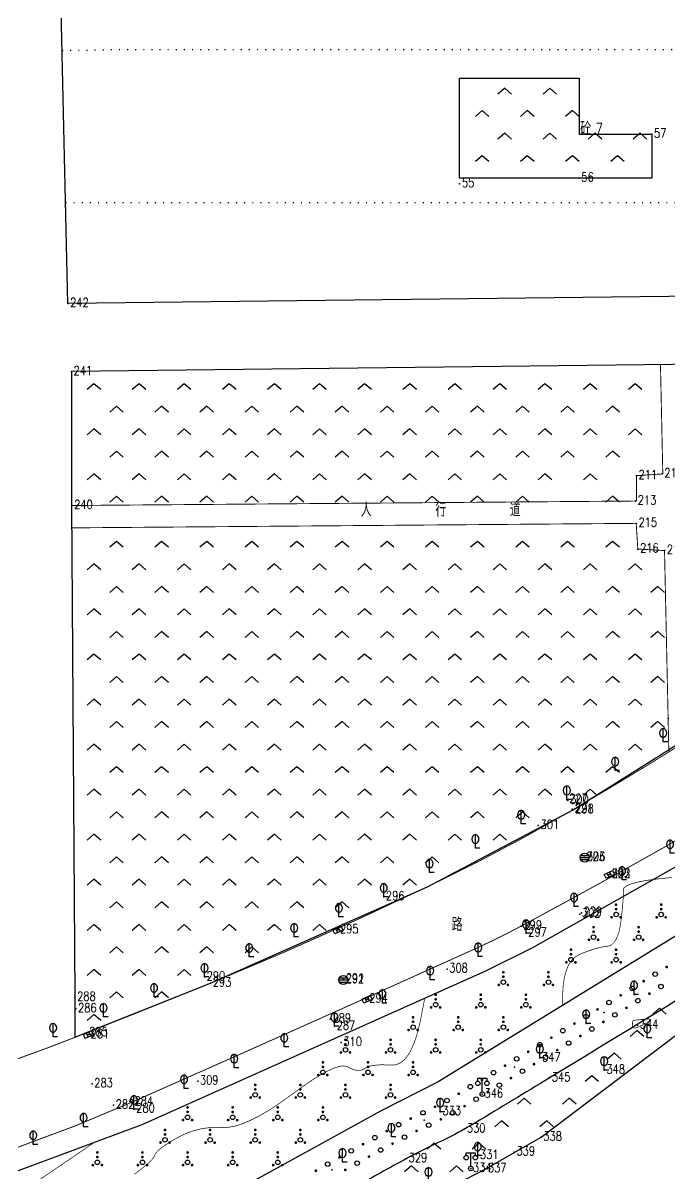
# Model space of a CAD drawing. Extents: x 1196 to 2163, y 619 to 1882.
# Drawn here: x 1747.7 to 1819.4, y 729.5 to 857.1 of the extents above; entities that cross this region are included whole.
import ezdxf
from ezdxf.enums import TextEntityAlignment as Align

# ---------------------------------------------------------------- set-up
doc = ezdxf.new("R2010")
doc.units = 0
doc.header["$LTSCALE"] = 0.5
doc.header["$PDSIZE"] = 0.2
doc.linetypes.add('X4', pattern=[1.6, 0, -1.6])
doc.layers.get('0').update_dxf_attribs({"linetype": 'CONTINUOUS'})
for name, color, linetype in [('COMPONENT', 4, 'CONTINUOUS'), ('DGX', 2, 'CONTINUOUS'), ('DLDW', 11, 'CONTINUOUS'), ('DLSS', 4, 'CONTINUOUS'), ('GXYZ', 2, 'CONTINUOUS'), ('JMD', 6, 'CONTINUOUS'), ('ZBTZ', 3, 'CONTINUOUS'), ('ZDH', 1, 'CONTINUOUS')]:
    doc.layers.add(name, color=color, linetype=linetype)
doc.styles.add('HZ', font='rs.shx', dxfattribs={"width": 0.8, "bigfont": 'hztxt.shx'})
doc.linetypes.add('1161', pattern='A,0,[149,AAA.SHX,S=0.15,R=0,X=0,Y=0],-1.6', length=1.6)

# ---------------------------------------------------------------- blocks, each defined once
blk = doc.blocks.new('gc211')
for p, q in [((0, 0), (-1.5, -1.32)), ((1.5, -1.32), (0, 0))]:
    blk.add_line(p, q)
blk = doc.blocks.new('gc253')
at = {"const_width": 0.3}
blk.add_lwpolyline([(-0.15, 0, 1), (0.15, 0, 1)], format="xyb", close=True, dxfattribs=at)
blk = doc.blocks.new('gc170')
at = {"linetype": 'Continuous'}
blk.add_circle((0, 0), 0.5, dxfattribs=at)
blk = doc.blocks.new('gc143')
for p, q in [((0, 0), (0, 3)), ((1, 0), (0, 0))]:
    blk.add_line(p, q)
for centre, start, end in [((0.225, 2), 102.68038, 257.31962), ((-0.225, 2), 282.68038, 77.31962)]:
    blk.add_arc(centre, 1.025, start, end)
blk = doc.blocks.new('gc097')
for p, q in [((-1, 2.9), (-1, 3.5)), ((-1, 3.5), (1, 3.5)), ((0, 0.5), (0, 3.5)), ((1, 3.5), (1, 2.9))]:
    blk.add_line(p, q)
for centre in [(-1, 2.4), (1, 2.4), (0, 0)]:
    blk.add_circle(centre, 0.5)
blk = doc.blocks.new('gc160')
at = {"const_width": 0.3}
for points in [[(-0.15, 2.2, 1), (0.15, 2.2, 1)], [(-0.15, 1.2, 1), (0.15, 1.2, 1)], [(-1.15, -0.6, 1), (-0.85, -0.6, 1)], [(0.85, -0.6, 1), (1.15, -0.6, 1)]]:
    blk.add_lwpolyline(points, format="xyb", close=True, dxfattribs=at)
blk.add_circle((0, 0), 0.5)
blk = doc.blocks.new('gcbj0103')
for p, q in [((-1, 0), (1, 0)), ((-0.9, 0.43), (0.9, 0.43)), ((-0.88, -0.47), (0.88, -0.47))]:
    blk.add_line(p, q)
blk.add_circle((0, 0), 1)
blk = doc.blocks.new('gc041')
for p, q in [((-1, 0.5), (1, 0.5)), ((-1, -0.5), (-1, 0.5)), ((-0.33, 0.5), (-0.33, -0.5)), ((0.33, 0.5), (0.33, -0.5)), ((1, 0.5), (1, -0.5)), ((1, -0.5), (-1, -0.5))]:
    blk.add_line(p, q)

msp = doc.modelspace()

# ---------------------------------------------------------------- linework, layer by layer
at = {"linetype": 'Continuous'}
for p in [(1815.46, 749.31), (1812.14, 747.29), (1810.16, 746.09), (1802.21, 741.24), (1792.21, 735.34), (1781.96, 729.86)]:
    msp.add_point(p, dxfattribs=at)
at = {"layer": 'DGX', "linetype": 'Continuous', "const_width": 0.075}
for points in [[(1807.54, 748.09), (1807.54, 749.18), (1807.6, 750.2), (1807.72, 751.1), (1807.92, 751.88), (1808.18, 752.53), (1808.51, 753.05), (1808.9, 753.45), (1809.36, 753.72), (1809.85, 753.92), (1810.3, 754.09), (1810.73, 754.24), (1811.14, 754.37), (1811.52, 754.48), (1811.87, 754.56), (1812.2, 754.62), (1812.5, 754.65), (1812.78, 754.72), (1813.03, 754.86), (1813.25, 755.08), (1813.45, 755.38), (1813.63, 755.76), (1813.78, 756.22), (1813.9, 756.76), (1814, 757.37), (1814.07, 758), (1814.14, 758.57), (1814.19, 759.09), (1814.23, 759.56), (1814.26, 759.97), (1814.27, 760.32), (1814.27, 760.62), (1814.26, 760.86), (1814.31, 761.07), (1814.5, 761.27), (1814.83, 761.45), (1815.31, 761.62), (1815.92, 761.78), (1816.67, 761.93), (1817.56, 762.06), (1818.6, 762.18), (1819.65, 762.28)], [(1760.1, 729.38), (1760.65, 729.79), (1761.12, 730.16), (1761.52, 730.49), (1761.83, 730.78), (1762.07, 731.04), (1762.24, 731.26), (1762.32, 731.44), (1762.4, 731.62), (1762.55, 731.81), (1762.76, 732.03), (1763.04, 732.26), (1763.38, 732.52), (1763.8, 732.79), (1764.28, 733.09), (1764.82, 733.4), (1765.41, 733.7), (1766, 733.96), (1766.6, 734.17), (1767.22, 734.34), (1767.84, 734.46), (1768.48, 734.53), (1769.12, 734.56), (1769.77, 734.54), (1770.47, 734.56), (1771.24, 734.7), (1772.09, 734.97), (1773.02, 735.37), (1774.02, 735.88), (1775.1, 736.52), (1776.25, 737.29), (1777.48, 738.17), (1778.68, 739.05), (1779.76, 739.79), (1780.73, 740.39), (1781.57, 740.85), (1782.29, 741.17), (1782.89, 741.34), (1783.36, 741.38), (1783.72, 741.27), (1784, 741.12), (1784.28, 741), (1784.54, 740.92), (1784.78, 740.88), (1785.01, 740.88), (1785.23, 740.91), (1785.43, 740.99), (1785.62, 741.1), (1785.82, 741.22), (1786.07, 741.32), (1786.36, 741.4), (1786.71, 741.45), (1787.09, 741.49), (1787.52, 741.5), (1788, 741.49), (1788.53, 741.46), (1789.06, 741.5), (1789.55, 741.71), (1790.01, 742.07), (1790.43, 742.6), (1790.82, 743.3), (1791.17, 744.15), (1791.49, 745.17), (1791.77, 746.35), (1792, 747.54), (1792.2, 748.58), (1792.25, 748.9)], [(1746.54, 726.73), (1747.76, 727.54), (1749.16, 728.48), (1750.75, 729.56), (1752.34, 730.64), (1753.75, 731.6), (1754.96, 732.43), (1755.7, 732.93)]]:
    msp.add_lwpolyline(points, dxfattribs=at)
at = {"layer": 'DGX', "linetype": 'Continuous', "const_width": 0.075, "flags": 128}
msp.add_lwpolyline([(1816.72, 746.56), (1816.98, 746.57), (1817.16, 746.57), (1817.27, 746.54), (1817.31, 746.49), (1817.27, 746.41), (1817.16, 746.32), (1816.98, 746.2), (1816.72, 746.07), (1816.44, 745.93), (1816.2, 745.82), (1815.99, 745.72), (1815.81, 745.65), (1815.67, 745.6), (1815.55, 745.58), (1815.47, 745.57), (1815.42, 745.59), (1815.4, 745.62), (1815.37, 745.66), (1815.35, 745.7), (1815.33, 745.75), (1815.31, 745.81), (1815.3, 745.87), (1815.29, 745.95), (1815.29, 746.02), (1815.29, 746.1), (1815.29, 746.17), (1815.3, 746.23), (1815.32, 746.28), (1815.33, 746.33), (1815.35, 746.36), (1815.38, 746.39), (1815.41, 746.41), (1815.46, 746.42), (1815.54, 746.44), (1815.66, 746.46), (1815.81, 746.47), (1815.99, 746.49), (1816.2, 746.51), (1816.44, 746.54)], close=True, dxfattribs=at)
at = {"layer": 'DLSS', "linetype": 'Continuous', "const_width": 0.1}
msp.add_lwpolyline([(1706.59, 721.05, 0.017307), (1740.62, 730.2, 0.029753), (1759.84, 737.37, 0.002264), (1797.93, 754.41, 0.016867), (1802.95, 756.89, 0.005613), (1818.87, 765.67, 0.016551), (1824.13, 768.88, 0.004146), (1824.78, 769.32, 0.000071), (1862.92, 795.31, 0.002848), (1919.74, 834.52, 0.002246), (1991.3, 884.98)], format="xyb", dxfattribs=at)
at = {"layer": 'DLSS', "linetype": 'Continuous', "flags": 128}
msp.add_lwpolyline([(1723.58, 734.72, 0.1, 0.1, 0.010533), (1741.97, 740.38, 0.1, 0.1, 0.014817), (1754.81, 745.06, 0.1, 0.1, 0.00044), (1766.46, 749.71, 0.1, 0.1, 0.002489), (1768.51, 750.54, 0.1, 0.1, 0.014074), (1792.58, 761.26, 0.1, 0.1, 0.020321), (1808.7, 769.81, 0.1, 0.1, 0.008273), (1821.42, 777.52, 0.1, 0.1, 0.007654), (1834.9, 786.29, 0.1, 0.1, 0.002059), (1845.26, 793.32, 0.1, 0.1, 0.001573), (1858.76, 802.62, 0.1, 0.1, 0.006646), (1865.26, 807.26, 0.1, 0.1, 0.005572), (1872.88, 812.99, 0.1, 0.1, 0.063061), (1873.91, 814.01, 0.1, 0.1, 0.018351), (1876.85, 818.06, 0.1, 0.1, 0)], format="xyseb", dxfattribs=at)
at = {"layer": 'DLSS', "linetype": 'Continuous', "const_width": 0.1, "flags": 128}
for points, elevation in [([(1818.39, 819.19), (1818.65, 807.07)], 15.38), ([(1818.68, 807.07), (1815.72, 806.87), (1815.72, 804.06)], 15.47), ([(1815.7, 801.58), (1815.88, 798.73), (1818.84, 798.56)], 15.38), ([(1818.84, 798.56), (1819.32, 776.2)], 15.38)]:
    msp.add_lwpolyline(points, dxfattribs=dict(at, elevation=elevation))
for points in [[(1815.72, 804.06), (1753.15, 803.56)], [(1815.74, 801.58), (1753.11, 801.08)], [(1712.61, 685.29), (1799.02, 729.95), (1805.16, 733.47), (1828.1, 750.84), (1854.79, 767.91), (1872.96, 775.75)]]:
    msp.add_lwpolyline(points, dxfattribs=at)
at = {"layer": 'JMD', "linetype": 'Continuous', "flags": 128}
msp.add_lwpolyline([(1869.2, 864.84), (1870.04, 827.35), (1752.7, 825.97), (1751.86, 863.46)], close=True, dxfattribs=at)
at = {"layer": 'JMD', "linetype": 'X4', "flags": 128}
for points in [[(1752.07, 854.06), (1758.54, 854.16), (1869.44, 854.16)], [(1752.45, 837.17), (1869.82, 837.17)]]:
    msp.add_lwpolyline(points, dxfattribs=at)
at = {"layer": 'ZBTZ', "linetype": '1161', "flags": 128}
msp.add_lwpolyline([(2121.82, 1026.51), (2151.19, 995.67), (2151.42, 993.36), (2151.53, 990.43), (2151.53, 989.01), (2151.38, 988.34), (2151, 986.93), (2150.02, 985.07), (2148.29, 982.5), (2146.19, 980.09), (2145.7, 979.78), (2096.33, 944.91), (2043.54, 908.4), (1945.97, 839.94), (1866.41, 784.94), (1844, 770.51), (1793.75, 739.61), (1787.35, 736.36), (1781.6, 733.16), (1764.84, 723.95), (1752.6, 717.55), (1721.55, 702.1), (1708.19, 695.67), (1705.97, 707.37), (1715.25, 709.14), (1713.33, 719.29), (1713.39, 719.89), (1741.42, 727.61), (1760.94, 734.89), (1799.05, 751.94), (1804.24, 754.5), (1825.48, 766.53), (1841.91, 776.8), (1864.56, 793.15), (1992.85, 882.76), (2000.01, 888.8), (2003.78, 892.56), (2012.65, 902.66), (2015.54, 906.34), (2020.91, 915), (2025.38, 925.02), (2030.02, 940.68), (2031.48, 947.7), (2032.67, 959.12), (2038.74, 959.05), (2038.79, 969.11), (2032.71, 969.19), (2030.8, 1037.78), (2029.78, 1088.82), (2027.96, 1095.29), (2025.31, 1099.93), (2022.41, 1105.06), (2019.03, 1109.61), (2017.02, 1111.92), (2001.14, 1128.32), (1942.65, 1190.71), (1941.55, 1191.89), (1941.02, 1193.1), (1940.91, 1193.98), (1940.93, 1194.88), (1941.08, 1195.88), (1941.44, 1197.02), (1942.05, 1198.13), (1942.56, 1198.77), (1943.3, 1199.49), (1944.46, 1200.39), (1945.46, 1200.71), (1947.06, 1201.06), (1949.3, 1201.03), (1953.93, 1200.94), (1955.83, 1200.74), (2121.12, 1027.25)], close=True, dxfattribs=at)
at = {"layer": 'ZBTZ', "linetype": 'Continuous', "flags": 128}
msp.add_lwpolyline([(1712.61, 685.29), (1799.02, 729.95), (1805.16, 733.47), (1828.1, 750.84), (1854.79, 767.91), (1872.96, 775.75), (2152.33, 970.64)], dxfattribs=at)
for points in [[(2046.94, 903.45, 0.005433), (1949.47, 835.06, -0.007658), (1880.11, 786.86, -0.00086), (1874.12, 782.84, -0.001175), (1869.72, 779.93, -0.005991), (1847.19, 765.42, -0.003325), (1806.09, 740.04, -0.001199), (1797.98, 735.13, -0.007573), (1796.69, 734.38, -0.018669), (1793.74, 732.86, 0.015755), (1790.23, 731.09, 0.003774), (1784.56, 727.94, -0.003526), (1778.49, 724.56, -0.000878), (1767.7, 718.68, -0.003996), (1765.32, 717.41, -0.000411), (1761.09, 715.2, 0.000304), (1755.38, 712.23, 0.000159), (1752.75, 710.85, -0.000182), (1750.45, 709.65, -0.004776), (1744.63, 706.68, -0.002409)], [(1731.87, 700.42, -0.000032), (1716.23, 692.86, -0.000903)]]:
    msp.add_lwpolyline(points, format="xyb", dxfattribs=at)
at = {"layer": 'ZBTZ', "linetype": 'Continuous', "elevation": 21.2, "flags": 128}
msp.add_lwpolyline([(1817.43, 844.75), (1817.43, 839.88), (1796.13, 839.88), (1796.13, 850.99), (1809.37, 850.99), (1809.37, 844.75), (1817.43, 844.75)], close=True, dxfattribs=at)
at = {"layer": 'ZBTZ', "linetype": 'Continuous', "flags": 128}
msp.add_lwpolyline([(1876.85, 818.06), (1875.81, 818.91), (1873.73, 819.84), (1753.09, 818.42), (1753.09, 803.56), (1753.48, 748.99), (1753.48, 744.58), (1768.51, 750.54), (1792.58, 761.26), (1808.7, 769.81), (1834.9, 786.29), (1872.88, 812.99), (1875.67, 816.07), (1876.85, 818.06)], close=True, dxfattribs=at)
at = {"layer": 'ZDH', "linetype": 'Continuous'}
for p in [(1817.43, 844.75, 21.2), (1809.37, 839.88, 15.66), (1796.13, 839.27, 15.77), (1752.7, 825.97, 16.09), (1753.09, 818.42, 15.9), (1815.72, 806.87, 15.44), (1818.57, 807.06, 15.47), (1815.62, 804.06, 15.42), (1753.15, 803.56, 15.63), (1815.7, 801.58, 15.38), (1815.88, 798.73, 15.39), (1818.84, 798.56, 15.38), (1819.24, 779.91, 14.48), (1808.02, 770.94, 14.34), (1808.12, 770.84, 14.34), (1808.61, 769.86, 14.11), (1808.7, 769.81, 14.13), (1804.85, 768.05, 14.07), (1809.92, 764.49, 14.15), (1809.98, 764.5, 14.16), (1812.72, 762.61, 14.1), (1812.74, 762.6, 14.08), (1787.71, 760.13, 14.06), (1809.44, 758.23, 14.23), (1809.62, 758.38, 14.25), (1802.95, 756.89, 13.97), (1782.62, 756.46, 13.79), (1803.49, 756.1, 14.25), (1794.73, 752.13, 14.06), (1767.84, 751.25, 13.84), (1768.51, 750.54, 13.57), (1783.24, 750.92, 13.81), (1783.26, 751, 13.81), (1753.48, 748.99, 13.68), (1785.86, 748.77, 13.78), (1753.58, 747.7, 13.42), (1781.79, 746.57, 13.73), (1782.25, 745.77, 13.98), (1815.85, 745.88, 13.46), (1815.85, 745.88, 13.46), (1754.81, 745.06, 13.27), (1754.98, 744.85, 13.28), (1782.99, 743.96, 13.94), (1805.02, 742.26, 14.18), (1805.02, 742.26, 14.18), (1812.15, 740.9, 13.91), (1812.15, 740.9, 13.91), (1755.38, 739.37, 13.29), (1767.09, 739.69, 13.63), (1806.09, 740.04, 13.94), (1806.09, 740.04, 13.94), (1798.64, 738.25, 14.04), (1798.64, 738.25, 14.04), (1757.76, 737.02, 13.3), (1759.84, 737.37, 13.33), (1760.03, 736.59, 13.57), (1793.97, 736.29, 14.15), (1793.97, 736.29, 14.15), (1796.69, 734.38, 14.04), (1796.69, 734.38, 14.04), (1805.16, 733.47, 13.6), (1805.16, 733.47, 13.6), (1798.13, 731.42, 14.1), (1798.13, 731.42, 14.1), (1802.18, 731.82, 13.7), (1802.18, 731.82, 13.7), (1790.23, 731.09, 14.18), (1790.23, 731.09, 14.18), (1797.36, 729.99, 13.94), (1797.36, 729.99, 13.94), (1799.02, 729.95, 13.79), (1799.02, 729.95, 13.79)]:
    msp.add_point(p, dxfattribs=at)

# ---------------------------------------------------------------- block references
at = {"layer": 'COMPONENT', "linetype": 'Continuous', "xscale": 0.5, "yscale": 0.5}
for p in [(1809.98, 764.5, 14.16), (1783.24, 750.92, 13.81)]:
    msp.add_blockref('gcbj0103', p, dxfattribs=at)
at = {"layer": 'DLDW', "linetype": 'Continuous', "xscale": 0.5, "yscale": 0.5}
for p in [(1798.64, 738.25, 14.04), (1797.36, 729.99, 13.94)]:
    msp.add_blockref('gc097', p, dxfattribs=at)
at = {"layer": 'GXYZ', "linetype": 'Continuous', "xscale": 0.5, "yscale": 0.5, "zscale": 0.5}
for p, rotation in [((1812.72, 762.61, 14.1), 26.47904909404618), ((1782.62, 756.46, 13.79), 25.70160030195641), ((1785.86, 748.77, 13.78), 25.02943981771971), ((1754.98, 744.85, 13.28), 25.38191914008712)]:
    msp.add_blockref('gc041', p, dxfattribs=dict(at, rotation=rotation))
at = {"layer": 'ZBTZ', "linetype": 'Continuous', "xscale": 0.5, "yscale": 0.5}
for name, p in [('gc211', (1801.13, 849.88)), ('gc211', (1806.13, 849.88)), ('gc211', (1798.63, 847.38)), ('gc211', (1803.63, 847.38)), ('gc211', (1808.63, 847.38)), ('gc211', (1801.13, 844.88)), ('gc211', (1806.13, 844.88)), ('gc211', (1811.13, 844.88)), ('gc211', (1816.13, 844.88)), ('gc211', (1798.63, 842.38)), ('gc211', (1803.63, 842.38)), ('gc211', (1808.63, 842.38)), ('gc211', (1813.63, 842.38)), ('gc211', (1755.59, 817.08)), ('gc211', (1760.59, 817.08)), ('gc211', (1765.59, 817.08)), ('gc211', (1770.59, 817.08)), ('gc211', (1775.59, 817.08)), ('gc211', (1780.59, 817.08)), ('gc211', (1785.59, 817.08)), ('gc211', (1790.59, 817.08)), ('gc211', (1795.59, 817.08)), ('gc211', (1800.59, 817.08)), ('gc211', (1805.59, 817.08)), ('gc211', (1810.59, 817.08)), ('gc211', (1815.59, 817.08)), ('gc211', (1758.09, 814.58)), ('gc211', (1763.09, 814.58)), ('gc211', (1768.09, 814.58)), ('gc211', (1773.09, 814.58)), ('gc211', (1778.09, 814.58)), ('gc211', (1783.09, 814.58)), ('gc211', (1788.09, 814.58)), ('gc211', (1793.09, 814.58)), ('gc211', (1798.09, 814.58)), ('gc211', (1803.09, 814.58)), ('gc211', (1808.09, 814.58)), ('gc211', (1813.09, 814.58)), ('gc211', (1755.59, 812.08)), ('gc211', (1760.59, 812.08)), ('gc211', (1765.59, 812.08)), ('gc211', (1770.59, 812.08)), ('gc211', (1775.59, 812.08)), ('gc211', (1780.59, 812.08)), ('gc211', (1785.59, 812.08)), ('gc211', (1790.59, 812.08)), ('gc211', (1795.59, 812.08)), ('gc211', (1800.59, 812.08)), ('gc211', (1805.59, 812.08)), ('gc211', (1810.59, 812.08)), ('gc211', (1815.59, 812.08)), ('gc211', (1758.09, 809.58)), ('gc211', (1763.09, 809.58)), ('gc211', (1768.09, 809.58)), ('gc211', (1773.09, 809.58)), ('gc211', (1778.09, 809.58)), ('gc211', (1783.09, 809.58)), ('gc211', (1788.09, 809.58)), ('gc211', (1793.09, 809.58)), ('gc211', (1798.09, 809.58)), ('gc211', (1803.09, 809.58)), ('gc211', (1808.09, 809.58)), ('gc211', (1813.09, 809.58)), ('gc211', (1755.59, 807.08)), ('gc211', (1760.59, 807.08)), ('gc211', (1765.59, 807.08)), ('gc211', (1770.59, 807.08)), ('gc211', (1775.59, 807.08)), ('gc211', (1780.59, 807.08)), ('gc211', (1785.59, 807.08)), ('gc211', (1790.59, 807.08)), ('gc211', (1795.59, 807.08)), ('gc211', (1800.59, 807.08)), ('gc211', (1805.59, 807.08)), ('gc211', (1810.59, 807.08)), ('gc211', (1758.09, 804.58)), ('gc211', (1763.09, 804.58)), ('gc211', (1768.09, 804.58)), ('gc211', (1773.09, 804.58)), ('gc211', (1778.09, 804.58)), ('gc211', (1783.09, 804.58)), ('gc211', (1788.09, 804.58)), ('gc211', (1793.09, 804.58)), ('gc211', (1798.09, 804.58)), ('gc211', (1803.09, 804.58)), ('gc211', (1813.09, 804.58)), ('gc211', (1758.09, 799.58)), ('gc211', (1763.09, 799.58)), ('gc211', (1768.09, 799.58)), ('gc211', (1773.09, 799.58)), ('gc211', (1778.09, 799.58)), ('gc211', (1783.09, 799.58)), ('gc211', (1788.09, 799.58)), ('gc211', (1793.09, 799.58)), ('gc211', (1798.09, 799.58)), ('gc211', (1803.09, 799.58)), ('gc211', (1808.09, 799.58)), ('gc211', (1813.09, 799.58)), ('gc211', (1755.59, 797.08)), ('gc211', (1760.59, 797.08)), ('gc211', (1765.59, 797.08)), ('gc211', (1770.59, 797.08)), ('gc211', (1775.59, 797.08)), ('gc211', (1780.59, 797.08)), ('gc211', (1785.59, 797.08)), ('gc211', (1790.59, 797.08)), ('gc211', (1795.59, 797.08)), ('gc211', (1800.59, 797.08)), ('gc211', (1805.59, 797.08)), ('gc211', (1810.59, 797.08)), ('gc211', (1815.59, 797.08)), ('gc211', (1758.09, 794.58)), ('gc211', (1763.09, 794.58)), ('gc211', (1768.09, 794.58)), ('gc211', (1773.09, 794.58)), ('gc211', (1778.09, 794.58)), ('gc211', (1783.09, 794.58)), ('gc211', (1788.09, 794.58)), ('gc211', (1793.09, 794.58)), ('gc211', (1798.09, 794.58)), ('gc211', (1803.09, 794.58)), ('gc211', (1808.09, 794.58)), ('gc211', (1813.09, 794.58)), ('gc211', (1818.09, 794.58)), ('gc211', (1755.59, 792.08)), ('gc211', (1760.59, 792.08)), ('gc211', (1765.59, 792.08)), ('gc211', (1770.59, 792.08)), ('gc211', (1775.59, 792.08)), ('gc211', (1780.59, 792.08)), ('gc211', (1785.59, 792.08)), ('gc211', (1790.59, 792.08)), ('gc211', (1795.59, 792.08)), ('gc211', (1800.59, 792.08)), ('gc211', (1805.59, 792.08)), ('gc211', (1810.59, 792.08)), ('gc211', (1815.59, 792.08)), ('gc211', (1758.09, 789.58)), ('gc211', (1763.09, 789.58)), ('gc211', (1768.09, 789.58)), ('gc211', (1773.09, 789.58)), ('gc211', (1778.09, 789.58)), ('gc211', (1783.09, 789.58)), ('gc211', (1788.09, 789.58)), ('gc211', (1793.09, 789.58)), ('gc211', (1798.09, 789.58)), ('gc211', (1803.09, 789.58)), ('gc211', (1808.09, 789.58)), ('gc211', (1813.09, 789.58)), ('gc211', (1818.09, 789.58)), ('gc211', (1755.59, 787.08)), ('gc211', (1760.59, 787.08)), ('gc211', (1765.59, 787.08)), ('gc211', (1770.59, 787.08)), ('gc211', (1775.59, 787.08)), ('gc211', (1780.59, 787.08)), ('gc211', (1785.59, 787.08)), ('gc211', (1790.59, 787.08)), ('gc211', (1795.59, 787.08)), ('gc211', (1800.59, 787.08)), ('gc211', (1805.59, 787.08)), ('gc211', (1810.59, 787.08)), ('gc211', (1815.59, 787.08)), ('gc211', (1758.09, 784.58)), ('gc211', (1763.09, 784.58)), ('gc211', (1768.09, 784.58)), ('gc211', (1773.09, 784.58)), ('gc211', (1778.09, 784.58)), ('gc211', (1783.09, 784.58)), ('gc211', (1788.09, 784.58)), ('gc211', (1793.09, 784.58)), ('gc211', (1798.09, 784.58)), ('gc211', (1803.09, 784.58)), ('gc211', (1808.09, 784.58)), ('gc211', (1813.09, 784.58)), ('gc211', (1818.09, 784.58)), ('gc211', (1755.59, 782.08)), ('gc211', (1760.59, 782.08)), ('gc211', (1765.59, 782.08)), ('gc211', (1770.59, 782.08)), ('gc211', (1775.59, 782.08)), ('gc211', (1780.59, 782.08)), ('gc211', (1785.59, 782.08)), ('gc211', (1790.59, 782.08)), ('gc211', (1795.59, 782.08)), ('gc211', (1800.59, 782.08)), ('gc211', (1805.59, 782.08)), ('gc211', (1810.59, 782.08)), ('gc211', (1815.59, 782.08)), ('gc211', (1758.09, 779.58)), ('gc211', (1763.09, 779.58)), ('gc211', (1768.09, 779.58)), ('gc211', (1773.09, 779.58)), ('gc211', (1778.09, 779.58)), ('gc211', (1783.09, 779.58)), ('gc211', (1788.09, 779.58)), ('gc211', (1793.09, 779.58)), ('gc211', (1798.09, 779.58)), ('gc211', (1803.09, 779.58)), ('gc211', (1808.09, 779.58)), ('gc211', (1813.09, 779.58)), ('gc211', (1818.09, 779.58)), ('gc143', (1818.69, 777.33, 14.61)), ('gc211', (1755.59, 777.08)), ('gc211', (1760.59, 777.08)), ('gc211', (1765.59, 777.08)), ('gc211', (1770.59, 777.08)), ('gc211', (1775.59, 777.08)), ('gc211', (1780.59, 777.08)), ('gc211', (1785.59, 777.08)), ('gc211', (1790.59, 777.08)), ('gc211', (1795.59, 777.08)), ('gc211', (1800.59, 777.08)), ('gc211', (1805.59, 777.08)), ('gc211', (1810.59, 777.08)), ('gc211', (1815.59, 777.08)), ('gc211', (1758.09, 774.58)), ('gc211', (1763.09, 774.58)), ('gc211', (1768.09, 774.58)), ('gc211', (1773.09, 774.58)), ('gc211', (1778.09, 774.58)), ('gc211', (1783.09, 774.58)), ('gc211', (1788.09, 774.58)), ('gc211', (1793.09, 774.58)), ('gc211', (1798.09, 774.58)), ('gc211', (1803.09, 774.58)), ('gc211', (1808.09, 774.58)), ('gc211', (1813.09, 774.58)), ('gc143', (1813.36, 774.14, 14.61)), ('gc211', (1755.59, 772.08)), ('gc211', (1760.59, 772.08)), ('gc211', (1765.59, 772.08)), ('gc211', (1770.59, 772.08)), ('gc211', (1775.59, 772.08)), ('gc211', (1780.59, 772.08)), ('gc211', (1785.59, 772.08)), ('gc211', (1790.59, 772.08)), ('gc211', (1795.59, 772.08)), ('gc211', (1800.59, 772.08)), ('gc211', (1805.59, 772.08)), ('gc143', (1808.02, 770.94, 14.34)), ('gc211', (1810.59, 772.08)), ('gc211', (1758.09, 769.58)), ('gc211', (1763.09, 769.58)), ('gc211', (1768.09, 769.58)), ('gc211', (1773.09, 769.58)), ('gc211', (1778.09, 769.58)), ('gc211', (1783.09, 769.58)), ('gc211', (1788.09, 769.58)), ('gc211', (1793.09, 769.58)), ('gc211', (1798.09, 769.58)), ('gc211', (1803.09, 769.58)), ('gc143', (1802.95, 768.24, 14.34)), ('gc211', (1755.59, 767.08)), ('gc211', (1760.59, 767.08)), ('gc211', (1765.59, 767.08)), ('gc211', (1770.59, 767.08)), ('gc211', (1775.59, 767.08)), ('gc211', (1780.59, 767.08)), ('gc211', (1785.59, 767.08)), ('gc211', (1790.59, 767.08)), ('gc211', (1795.59, 767.08)), ('gc143', (1797.87, 765.54, 14.34)), ('gc211', (1800.59, 767.08)), ('gc143', (1819.45, 764.97, 14.25)), ('gc211', (1758.09, 764.58)), ('gc211', (1763.09, 764.58)), ('gc211', (1768.09, 764.58)), ('gc211', (1773.09, 764.58)), ('gc211', (1778.09, 764.58)), ('gc211', (1783.09, 764.58)), ('gc211', (1788.09, 764.58)), ('gc211', (1793.09, 764.58)), ('gc143', (1792.79, 762.83, 14.34)), ('gc143', (1814.13, 762.01, 14.25)), ('gc211', (1755.59, 762.08)), ('gc211', (1760.59, 762.08)), ('gc211', (1765.59, 762.08)), ('gc211', (1770.59, 762.08)), ('gc211', (1775.59, 762.08)), ('gc211', (1780.59, 762.08)), ('gc211', (1785.59, 762.08)), ('gc211', (1790.59, 762.08)), ('gc143', (1787.71, 760.13, 14.06)), ('gc143', (1808.81, 759.06, 14.25)), ('gc211', (1758.09, 759.58)), ('gc211', (1763.09, 759.58)), ('gc211', (1768.09, 759.58)), ('gc211', (1773.09, 759.58)), ('gc211', (1778.09, 759.58)), ('gc211', (1783.09, 759.58)), ('gc143', (1782.75, 757.91, 14.06)), ('gc160', (1813.47, 758.17)), ('gc160', (1818.47, 758.17)), ('gc211', (1755.59, 757.08)), ('gc211', (1760.59, 757.08)), ('gc211', (1765.59, 757.08)), ('gc211', (1770.59, 757.08)), ('gc211', (1775.59, 757.08)), ('gc143', (1777.78, 755.69, 14.06)), ('gc211', (1780.59, 757.08)), ('gc143', (1803.49, 756.1, 14.25)), ('gc160', (1810.97, 755.67)), ('gc160', (1815.97, 755.67)), ('gc211', (1758.09, 754.58)), ('gc211', (1763.09, 754.58)), ('gc211', (1768.09, 754.58)), ('gc211', (1773.09, 754.58)), ('gc143', (1772.81, 753.47, 14.06)), ('gc143', (1798.18, 753.52, 14.25)), ('gc160', (1808.47, 753.17)), ('gc160', (1813.47, 753.17)), ('gc211', (1755.59, 752.08)), ('gc211', (1760.59, 752.08)), ('gc211', (1765.59, 752.08)), ('gc143', (1767.84, 751.25, 13.84)), ('gc143', (1792.87, 750.94, 14.25)), ('gc160', (1800.97, 750.67)), ('gc160', (1805.97, 750.67)), ('gc143', (1762.25, 749.03, 13.84)), ('gc143', (1815.46, 749.31)), ('gc211', (1758.09, 749.58)), ('gc211', (1763.09, 749.58)), ('gc143', (1787.56, 748.35, 14.25)), ('gc160', (1793.47, 748.17)), ('gc160', (1798.47, 748.17)), ('gc160', (1803.47, 748.17)), ('gc143', (1756.66, 746.81, 13.84)), ('gc211', (1818.28, 747.79)), ('gc211', (1755.59, 747.08)), ('gc143', (1782.25, 745.77, 13.98)), ('gc160', (1790.97, 745.67)), ('gc160', (1795.97, 745.67)), ('gc160', (1800.97, 745.67)), ('gc143', (1810.16, 746.09)), ('gc143', (1751.06, 744.6, 13.84)), ('gc211', (1815.78, 745.29)), ('gc143', (1816.93, 744.5, 13.57)), ('gc143', (1776.69, 743.48, 13.98)), ('gc160', (1783.47, 743.17)), ('gc160', (1788.47, 743.17)), ('gc160', (1793.47, 743.17)), ('gc160', (1798.47, 743.17)), ('gc143', (1771.14, 741.18, 13.98)), ('gc143', (1805.02, 742.26, 14.18)), ('gc211', (1813.28, 742.79)), ('gc160', (1780.97, 740.67)), ('gc160', (1785.97, 740.67)), ('gc160', (1790.97, 740.67)), ('gc143', (1812.15, 740.9, 13.91)), ('gc143', (1765.58, 738.88, 13.98)), ('gc211', (1810.78, 740.29)), ('gc160', (1773.47, 738.17)), ('gc160', (1778.47, 738.17)), ('gc160', (1783.47, 738.17)), ('gc160', (1788.47, 738.17)), ('gc143', (1760.03, 736.59, 13.57)), ('gc143', (1793.97, 736.29, 14.15)), ('gc211', (1803.28, 737.79)), ('gc211', (1808.28, 737.79)), ('gc160', (1765.97, 735.67)), ('gc160', (1770.97, 735.67)), ('gc160', (1775.97, 735.67)), ('gc160', (1780.97, 735.67)), ('gc143', (1754.45, 734.63, 13.57)), ('gc211', (1800.78, 735.29)), ('gc211', (1805.78, 735.29)), ('gc143', (1748.87, 732.67, 13.57)), ('gc160', (1763.47, 733.17)), ('gc160', (1768.47, 733.17)), ('gc160', (1773.47, 733.17)), ('gc160', (1778.47, 733.17)), ('gc143', (1788.56, 733.5, 16.22)), ('gc211', (1793.28, 732.79)), ('gc211', (1798.28, 732.79)), ('gc143', (1798.13, 731.42, 14.1)), ('gc160', (1755.97, 730.67)), ('gc160', (1760.97, 730.67)), ('gc160', (1765.97, 730.67)), ('gc160', (1770.97, 730.67)), ('gc160', (1775.97, 730.67)), ('gc143', (1783.15, 730.7, 16.22)), ('gc211', (1790.78, 730.29)), ('gc143', (1792.68, 728.61, 14.1)), ('gc211', (1795.78, 730.29))]:
    msp.add_blockref(name, p, dxfattribs=at)
for name, p, rotation in [('gc170', (1817.8, 751.56, 15.84), 211.5726094100819), ('gc253', (1819.08, 752.35, 15.84), 211.5962968842168), ('gc170', (1815.25, 749.99, 15.84), 211.5252344618121), ('gc253', (1816.53, 750.78, 15.84), 211.548921935947), ('gc170', (1818.45, 750.18, 15.84), 31.56987271451167), ('gc253', (1813.97, 749.21, 15.84), 211.5015469876772), ('gc253', (1817.17, 749.39, 15.84), 31.54619513556212), ('gc253', (1811.41, 747.64, 15.84), 211.4541720394074), ('gc170', (1812.69, 748.42, 15.84), 211.4778595135423), ('gc253', (1814.62, 747.82, 15.84), 31.49883997766305), ('gc170', (1815.89, 748.61, 15.84), 31.52251755661256), ('gc170', (1810.13, 746.86, 15.84), 211.4304845652726), ('gc170', (1813.34, 747.04, 15.84), 31.47516239871349), ('gc170', (1807.57, 745.29, 15.84), 211.3831096170027), ('gc253', (1808.85, 746.08, 15.84), 211.4067970911377), ('gc170', (1810.78, 745.48, 15.84), 31.42780724081437), ('gc253', (1812.06, 746.26, 15.84), 31.45148481976393), ('gc170', (1805.01, 743.73, 15.84), 211.335734668733), ('gc253', (1806.29, 744.51, 15.84), 211.3594221428679), ('gc170', (1808.22, 743.91, 15.84), 31.38045208291526), ('gc253', (1809.5, 744.69, 15.84), 31.40412966186481), ('gc253', (1803.73, 742.95, 15.84), 211.3053750217292), ('gc170', (1805.65, 742.35, 15.84), 31.33309692501619), ('gc253', (1806.94, 743.13, 15.84), 31.35677450396575), ('gc253', (1801.16, 741.4, 15.84), 211.2182168243849), ('gc170', (1802.45, 742.17, 15.84), 211.261795923057), ('gc253', (1804.37, 741.57, 15.84), 31.30054725121449), ('gc170', (1799.88, 740.62, 15.84), 211.1746377257128), ('gc253', (1801.81, 740.02, 15.84), 31.21345601466303), ('gc170', (1803.09, 740.79, 15.84), 31.25700163293874), ('gc170', (1797.31, 739.07, 15.84), 211.0874795283685), ('gc253', (1798.6, 739.84, 15.84), 211.1310586270406), ('gc170', (1800.53, 739.24, 15.84), 31.16991039638728), ('gc170', (1794.73, 737.54, 15.84), 209.0867005350542), ('gc253', (1796.03, 738.29, 15.84), 210.9879693635696), ('gc170', (1797.96, 737.69, 15.84), 31.08281915983582), ('gc253', (1799.24, 738.46, 15.84), 31.12636477811157), ('gc170', (1792.06, 736.18, 15.84), 205.1349348676547), ('gc253', (1793.4, 736.84, 15.84), 206.9750472024902), ('gc170', (1795.37, 736.17, 15.84), 28.94068564782581), ('gc253', (1796.67, 736.91, 15.84), 30.79677203348398), ('gc170', (1789.37, 734.85, 15.84), 207.7359790154428), ('gc253', (1790.71, 735.53, 15.84), 206.4354569415488), ('gc170', (1792.7, 734.81, 15.84), 25.13760102541682), ('gc253', (1794.05, 735.46, 15.84), 26.90487738945324), ('gc170', (1786.73, 733.41, 15.84), 208.9001781638069), ('gc253', (1788.05, 734.14, 15.84), 208.7019805350442), ('gc170', (1790.01, 733.47, 15.84), 27.79972731672158), ('gc253', (1791.35, 734.16, 15.84), 26.4686641710692), ('gc253', (1785.42, 732.69, 15.84), 209.0983757925696), ('gc253', (1788.69, 732.76, 15.84), 28.7148958096717), ('gc253', (1782.81, 731.22, 15.84), 209.4947710500949), ('gc170', (1784.11, 731.95, 15.84), 209.2965734213323), ('gc253', (1786.07, 731.31, 15.84), 29.11268203179851), ('gc170', (1787.38, 732.04, 15.84), 28.91378892073511), ('gc253', (1780.19, 729.75, 15.84), 209.1657071457528), ('gc170', (1781.5, 730.48, 15.84), 209.3415236636693), ('gc253', (1783.45, 729.84, 15.84), 29.50343736537312), ('gc170', (1784.76, 730.58, 15.84), 29.31157514286189)]:
    msp.add_blockref(name, p, dxfattribs=dict(at, rotation=rotation))

# ---------------------------------------------------------------- texts
at = {"layer": 'DLSS', "linetype": 'Continuous', "style": 'HZ', "width": 0.8}
for s, p in [('人', (1785.18, 802.34)), ('行', (1793.44, 802.34)), ('道', (1801.69, 802.34)), ('路', (1795.26, 756.33))]:
    msp.add_text(s, height=1.5, dxfattribs=at).set_placement(p)
at = {"layer": 'JMD', "linetype": 'Continuous', "style": 'HZ', "width": 0.8}
msp.add_text('砼', height=1.5, dxfattribs=at).set_placement((1810.7, 845.4), align=Align.MIDDLE_RIGHT)
msp.add_text('7', height=1.2, dxfattribs=at).set_placement((1811.2, 845.4), align=Align.MIDDLE_LEFT)
at = {"layer": 'ZDH', "linetype": 'Continuous', "style": 'HZ', "width": 0.8}
for s, p in [('57', (1817.68, 844.38, 21.2)), ('55', (1796.38, 838.89, 15.77)), ('56', (1809.62, 839.51, 15.66)), ('242', (1752.95, 825.59, 16.09)), ('241', (1753.34, 818.04, 15.9)), ('211', (1815.97, 806.49, 15.44)), ('210', (1818.82, 806.69, 15.47)), ('240', (1753.4, 803.18, 15.63)), ('213', (1815.87, 803.68, 15.42)), ('215', (1815.95, 801.21, 15.38)), ('216', (1816.13, 798.36, 15.39)), ('217', (1819.09, 798.19, 15.38)), ('227', (1808.27, 770.57, 14.34)), ('300', (1808.37, 770.47, 14.34)), ('221', (1808.86, 769.49, 14.11)), ('298', (1808.95, 769.43, 14.13)), ('301', (1805.1, 767.67, 14.07)), ('223', (1810.17, 764.12, 14.15)), ('306', (1810.23, 764.13, 14.16)), ('303', (1812.97, 762.23, 14.1)), ('222', (1812.99, 762.23, 14.08)), ('296', (1787.96, 759.76, 14.06)), ('302', (1809.69, 757.86, 14.23)), ('229', (1809.87, 758.01, 14.25)), ('295', (1782.87, 756.09, 13.79)), ('299', (1803.2, 756.52, 13.97)), ('297', (1803.74, 755.73, 14.25)), ('290', (1768.09, 750.87, 13.84)), ('291', (1783.51, 750.63, 13.81)), ('308', (1794.98, 751.76, 14.06)), ('293', (1768.76, 750.17, 13.57)), ('292', (1783.49, 750.55, 13.81)), ('288', (1753.73, 748.61, 13.68)), ('294', (1786.11, 748.4, 13.78)), ('286', (1753.83, 747.33, 13.42)), ('289', (1782.04, 746.2, 13.73)), ('344', (1816.1, 745.51, 13.46)), ('344', (1816.1, 745.51, 13.46)), ('285', (1755.06, 744.68, 13.27)), ('281', (1755.23, 744.47, 13.28)), ('287', (1782.5, 745.39, 13.98)), ('310', (1783.24, 743.59, 13.94)), ('347', (1805.27, 741.88, 14.18)), ('347', (1805.27, 741.88, 14.18)), ('348', (1812.4, 740.52, 13.91)), ('348', (1812.4, 740.52, 13.91)), ('309', (1767.34, 739.32, 13.63)), ('345', (1806.34, 739.66, 13.94)), ('345', (1806.34, 739.66, 13.94)), ('283', (1755.63, 739, 13.29)), ('346', (1798.89, 737.87, 14.04)), ('346', (1798.89, 737.87, 14.04)), ('282', (1758.01, 736.64, 13.3)), ('284', (1760.09, 736.99, 13.33)), ('280', (1760.28, 736.22, 13.57)), ('333', (1794.22, 735.92, 14.15)), ('333', (1794.22, 735.92, 14.15)), ('330', (1796.94, 734, 14.04)), ('330', (1796.94, 734, 14.04)), ('338', (1805.41, 733.09, 13.6)), ('338', (1805.41, 733.09, 13.6)), ('329', (1790.48, 730.71, 14.18)), ('329', (1790.48, 730.71, 14.18)), ('331', (1798.38, 731.05, 14.1)), ('331', (1798.38, 731.05, 14.1)), ('339', (1802.43, 731.45, 13.7)), ('339', (1802.43, 731.45, 13.7)), ('334', (1797.61, 729.62, 13.94)), ('334', (1797.61, 729.62, 13.94)), ('337', (1799.27, 729.57, 13.79)), ('337', (1799.27, 729.57, 13.79))]:
    msp.add_text(s, height=1, dxfattribs=at).set_placement(p)

doc.saveas('drawing.dxf')
